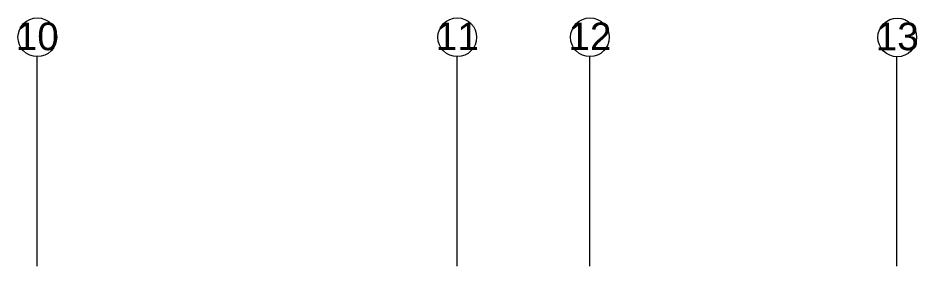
# Model space of a CAD drawing. Header units: centimetres. Extents: x 14449 to 53524, y -19051 to -10746.
# Drawn here: x 21903.6 to 22106.9, y -11156.2 to -11100.1 of the extents above; entities that cross this region are included whole.
import ezdxf

# ---------------------------------------------------------------- set-up
doc = ezdxf.new("R2010")
doc.units = ezdxf.units.CM
doc.linetypes.add('CENTER2', pattern=[112.5, 75, -12.5, 12.5, -12.5])
doc.layers.add('P-AKS', color=255, linetype='Continuous', lineweight=5)
doc.styles.add('arial_1_18', font='arial.ttf', dxfattribs={"height": 0.2})

msp = doc.modelspace()

# ---------------------------------------------------------------- linework, layer by layer
at = {"layer": 'P-AKS', "linetype": 'CENTER2'}
msp.add_line((22102.38, -11156.2), (22102.38, -11108.85), dxfattribs=at)
for points in [[(21907.95, -11156.2), (21907.95, -11108.84)], [(22002.95, -11156.2), (22002.95, -11108.84)], [(22032.95, -11156.2), (22032.95, -11108.84)]]:
    msp.add_lwpolyline(points, dxfattribs=at)
at = {"layer": 'P-AKS', "linetype": 'Continuous'}
for centre in [(21907.95, -11104.46), (22002.95, -11104.46), (22032.95, -11104.46), (22102.47, -11104.48)]:
    msp.add_circle(centre, 4.38, dxfattribs=at)

# ---------------------------------------------------------------- texts
at = {"layer": 'P-AKS', "linetype": 'Continuous', "style": 'arial_1_18'}
for s, p in [('10', (21903.09, -11107.37)), ('11', (21998.09, -11107.37)), ('12', (22028.09, -11107.37)), ('13', (22097.62, -11107.38))]:
    msp.add_text(s, height=6.25, dxfattribs=at).set_placement(p)

doc.saveas('drawing.dxf')
